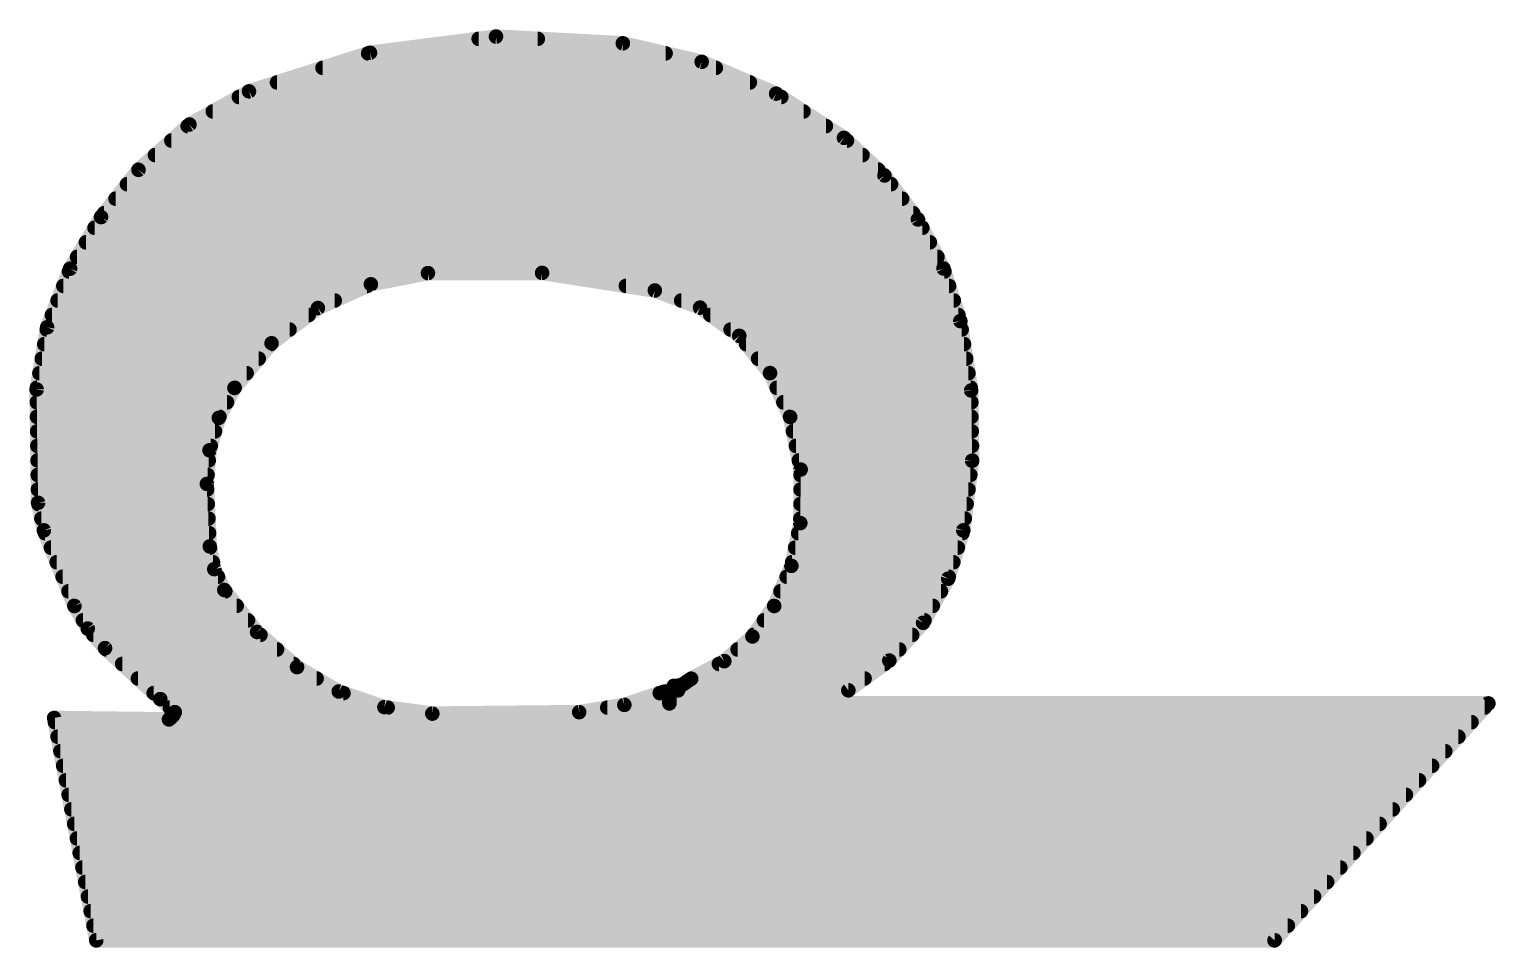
# Model space of a CAD drawing. Extents: x -0.1 to 30.6, y -0.1 to 52.6.
# Drawn here: x 13.263 to 15.823, y 21.983 to 23.588 of the extents above; entities that cross this region are included whole.
import ezdxf

# ---------------------------------------------------------------- set-up
doc = ezdxf.new("R2010")
doc.units = 0
doc.layers.add('21', color=41, linetype='CONTINUOUS')

msp = doc.modelspace()

# ---------------------------------------------------------------- linework, layer by layer
at = {"layer": '21', "const_width": 0.0254}
for points in [[(13.8574, 23.5468), (14.0774, 23.5751)], [(14.0472, 23.5712), (14.1504, 23.5712)], [(14.0774, 23.5751), (14.2989, 23.5633)], [(13.6461, 23.4794), (13.8574, 23.5468)], [(13.8543, 23.5458), (14.3735, 23.5458)], [(14.2989, 23.5633), (14.4366, 23.531)], [(13.7746, 23.5204), (14.4613, 23.5204)], [(14.4366, 23.531), (14.5666, 23.4754)], [(13.695, 23.495), (14.5207, 23.495)], [(13.5421, 23.4214), (13.6461, 23.4794)], [(13.6285, 23.4696), (14.5755, 23.4696)], [(14.5666, 23.4754), (14.685, 23.3982)], [(13.5829, 23.4442), (14.6144, 23.4442)], [(13.4531, 23.3423), (13.5421, 23.4214)], [(13.5391, 23.4188), (14.6534, 23.4188)], [(13.5106, 23.3934), (14.6902, 23.3934)], [(14.685, 23.3982), (14.7557, 23.3324)], [(13.482, 23.368), (14.7174, 23.368)], [(13.3878, 23.2598), (13.4531, 23.3423)], [(13.4534, 23.3426), (14.7447, 23.3426)], [(13.4332, 23.3172), (14.7672, 23.3172)], [(14.7557, 23.3324), (14.8141, 23.2556)], [(13.4131, 23.2918), (14.7866, 23.2918)], [(13.393, 23.2664), (14.8059, 23.2664)], [(13.3337, 23.1696), (13.3878, 23.2598)], [(13.3765, 23.241), (14.8218, 23.241)], [(14.8141, 23.2556), (14.8587, 23.17)], [(13.3613, 23.2156), (14.835, 23.2156)], [(13.346, 23.1902), (14.8482, 23.1902)], [(13.2937, 23.0672), (13.3337, 23.1696)], [(13.3318, 23.1648), (14.8604, 23.1648)], [(13.9586, 23.1619), (13.859, 23.1424)], [(14.1579, 23.1622), (13.9586, 23.1619)], [(14.3548, 23.1315), (14.1579, 23.1622)], [(14.8587, 23.17), (14.8882, 23.0781)], [(13.3219, 23.1394), (13.8524, 23.1394)], [(13.859, 23.1424), (13.7664, 23.1008)], [(14.3042, 23.1394), (14.8686, 23.1394)], [(13.312, 23.114), (13.7958, 23.114)], [(14.4337, 23.1015), (14.3548, 23.1315)], [(14.4009, 23.114), (14.8767, 23.114)], [(13.302, 23.0886), (13.7503, 23.0886)], [(13.7664, 23.1008), (13.6856, 23.0394)], [(14.5022, 23.0524), (14.4337, 23.1015)], [(14.4517, 23.0886), (14.8848, 23.0886)], [(13.2753, 22.9587), (13.2937, 23.0672)], [(13.293, 23.0632), (13.7169, 23.0632)], [(14.4871, 23.0632), (14.8905, 23.0632)], [(14.8882, 23.0781), (14.9071, 22.9568)], [(13.2887, 23.0378), (13.6842, 23.0378)], [(13.6856, 23.0394), (13.6207, 22.9613)], [(14.5559, 22.9872), (14.5022, 23.0524)], [(14.5142, 23.0378), (14.8945, 23.0378)], [(13.2844, 23.0124), (13.6631, 23.0124)], [(14.5351, 23.0124), (14.8984, 23.0124)], [(13.2801, 22.987), (13.642, 22.987)], [(14.591, 22.9105), (14.5559, 22.9872)], [(14.556, 22.987), (14.9024, 22.987)], [(13.2778, 22.7606), (13.2753, 22.9587)], [(13.2758, 22.9616), (13.621, 22.9616)], [(13.6207, 22.9613), (13.5935, 22.909)], [(14.5676, 22.9616), (14.9064, 22.9616)], [(14.9071, 22.9568), (14.9088, 22.8341)], [(13.2756, 22.9362), (13.6077, 22.9362)], [(14.5792, 22.9362), (14.9074, 22.9362)], [(13.2759, 22.9108), (13.5945, 22.9108)], [(13.5935, 22.909), (13.5772, 22.8524)], [(14.5909, 22.9108), (14.9077, 22.9108)], [(14.6094, 22.8187), (14.591, 22.9105)], [(13.2762, 22.8854), (13.5867, 22.8854)], [(14.596, 22.8854), (14.9081, 22.8854)], [(13.2765, 22.86), (13.5794, 22.86)], [(13.5772, 22.8524), (13.5725, 22.7936)], [(14.6011, 22.86), (14.9085, 22.86)], [(13.2769, 22.8346), (13.5758, 22.8346)], [(14.6062, 22.8346), (14.9088, 22.8346)], [(14.9088, 22.8341), (14.8933, 22.7124)], [(13.2772, 22.8092), (13.5738, 22.8092)], [(14.6088, 22.7251), (14.6094, 22.8187)], [(14.6093, 22.8092), (14.9056, 22.8092)], [(13.2775, 22.7838), (13.573, 22.7838)], [(13.5725, 22.7936), (13.5776, 22.6844)], [(14.6092, 22.7838), (14.9024, 22.7838)], [(13.288, 22.7124), (13.2778, 22.7606)], [(13.2783, 22.7584), (13.5741, 22.7584)], [(14.609, 22.7584), (14.8992, 22.7584)], [(13.2836, 22.733), (13.5753, 22.733)], [(14.5931, 22.6504), (14.6088, 22.7251)], [(14.6089, 22.733), (14.8959, 22.733)], [(13.3413, 22.5803), (13.288, 22.7124)], [(13.2899, 22.7076), (13.5765, 22.7076)], [(14.6051, 22.7076), (14.8918, 22.7076)], [(14.8933, 22.7124), (14.8669, 22.628)], [(13.3002, 22.6822), (13.578, 22.6822)], [(13.5776, 22.6844), (13.5855, 22.6447)], [(14.5998, 22.6822), (14.8838, 22.6822)], [(13.3104, 22.6568), (13.5831, 22.6568)], [(14.5631, 22.5803), (14.5931, 22.6504)], [(14.5945, 22.6568), (14.8759, 22.6568)], [(13.3207, 22.6314), (13.5919, 22.6314)], [(13.5855, 22.6447), (13.603, 22.6082)], [(14.585, 22.6314), (14.8679, 22.6314)], [(14.8669, 22.628), (14.8232, 22.551)], [(13.3309, 22.606), (13.6047, 22.606)], [(13.603, 22.6082), (13.6602, 22.535)], [(14.5741, 22.606), (14.8544, 22.606)], [(13.3412, 22.5806), (13.6246, 22.5806)], [(13.3646, 22.541), (13.3413, 22.5803)], [(14.5252, 22.5271), (14.5631, 22.5803)], [(14.5632, 22.5806), (14.84, 22.5806)], [(13.3561, 22.5552), (13.6444, 22.5552)], [(14.5452, 22.5552), (14.8256, 22.5552)], [(14.8232, 22.551), (14.7642, 22.485)], [(13.3947, 22.5066), (13.3646, 22.541)], [(13.3743, 22.5298), (13.6661, 22.5298)], [(13.6602, 22.535), (13.73, 22.4736)], [(14.476, 22.484), (14.5252, 22.5271)], [(14.5271, 22.5298), (14.8042, 22.5298)], [(13.4912, 22.4177), (13.3947, 22.5066)], [(13.3971, 22.5044), (13.695, 22.5044)], [(14.4993, 22.5044), (14.7815, 22.5044)], [(13.4247, 22.479), (13.7239, 22.479)], [(13.73, 22.4736), (13.8028, 22.431)], [(14.4183, 22.4533), (14.476, 22.484)], [(14.4667, 22.479), (14.7559, 22.479)], [(14.7642, 22.485), (14.6926, 22.433)], [(13.4522, 22.4536), (13.7642, 22.4536)], [(14.3929, 22.4406), (14.4026, 22.4426)], [(14.4026, 22.4426), (14.4107, 22.4482)], [(14.4107, 22.4482), (14.4183, 22.4533)], [(14.4189, 22.4536), (14.721, 22.4536)], [(13.4798, 22.4282), (13.811, 22.4282)], [(13.5166, 22.3949), (13.4912, 22.4177)], [(13.8028, 22.431), (13.8826, 22.4036)], [(14.3015, 22.4076), (14.37, 22.4304)], [(14.3634, 22.4282), (14.3783, 22.4282)], [(14.37, 22.4304), (14.3737, 22.4309)], [(14.3737, 22.4309), (14.3772, 22.4295)], [(14.3772, 22.4295), (14.3796, 22.4265)], [(14.3796, 22.4265), (14.3802, 22.4228)], [(14.3802, 22.4228), (14.3802, 22.4101)], [(14.3954, 22.433), (14.3878, 22.4406)], [(14.3878, 22.4406), (14.3929, 22.4406)], [(14.6926, 22.433), (14.3954, 22.433)], [(13.5078, 22.4028), (13.8883, 22.4028)], [(13.5141, 22.3898), (13.5166, 22.3949)], [(13.8826, 22.4036), (13.9662, 22.3923)], [(13.9662, 22.3923), (14.2227, 22.3949)], [(14.2227, 22.3949), (14.3015, 22.4076)], [(14.2717, 22.4028), (15.8036, 22.4028)], [(14.3802, 22.4101), (15.8102, 22.4101)], [(15.8102, 22.4101), (15.4368, 21.9961)], [(13.3058, 22.3847), (13.5064, 22.3822)], [(13.3794, 21.9961), (13.3058, 22.3847)], [(13.3072, 22.3774), (15.7807, 22.3774)], [(13.5064, 22.3822), (13.5141, 22.3898)], [(13.312, 22.352), (15.7578, 22.352)], [(13.3168, 22.3266), (15.7349, 22.3266)], [(13.3216, 22.3012), (15.712, 22.3012)], [(13.3264, 22.2758), (15.6891, 22.2758)], [(13.3312, 22.2504), (15.6662, 22.2504)], [(13.336, 22.225), (15.6433, 22.225)], [(13.3409, 22.1996), (15.6203, 22.1996)], [(13.3457, 22.1742), (15.5974, 22.1742)], [(13.3505, 22.1488), (15.5745, 22.1488)], [(13.3553, 22.1234), (15.5516, 22.1234)], [(13.3601, 22.098), (15.5287, 22.098)], [(13.3649, 22.0726), (15.5058, 22.0726)], [(13.3697, 22.0472), (15.4829, 22.0472)], [(13.3745, 22.0218), (15.46, 22.0218)], [(13.3793, 21.9964), (15.4371, 21.9964)], [(15.4368, 21.9961), (13.3794, 21.9961)]]:
    msp.add_lwpolyline(points, dxfattribs=at)
at = {"layer": '21', "const_width": 0.0127}
for points in [[(14.0472, 23.5776, 1), (14.0472, 23.5648)], [(14.0777, 23.5814, 1), (14.0771, 23.5687)], [(14.0782, 23.5688, 1), (14.0766, 23.5814)], [(14.1504, 23.5648, 1), (14.1504, 23.5776)], [(13.8543, 23.5522, 1), (13.8543, 23.5394)], [(13.8566, 23.5531, 1), (13.8582, 23.5405)], [(13.8593, 23.5408, 1), (13.8555, 23.5529)], [(14.3004, 23.5695, 1), (14.2974, 23.5571)], [(14.2986, 23.557, 1), (14.2992, 23.5696)], [(14.3735, 23.5394, 1), (14.3735, 23.5522)], [(13.7746, 23.5268, 1), (13.7746, 23.5141)], [(14.439, 23.5368, 1), (14.4341, 23.5252)], [(14.4351, 23.5248, 1), (14.438, 23.5372)], [(14.4613, 23.5141, 1), (14.4613, 23.5268)], [(13.695, 23.5014, 1), (13.695, 23.4886)], [(14.5207, 23.4886, 1), (14.5207, 23.5014)], [(13.6285, 23.476, 1), (13.6285, 23.4632)], [(13.6442, 23.4854, 1), (13.648, 23.4734)], [(13.6492, 23.4739, 1), (13.643, 23.4849)], [(14.57, 23.4807, 1), (14.5631, 23.4701)], [(14.5641, 23.4696, 1), (14.569, 23.4812)], [(14.5755, 23.4632, 1), (14.5755, 23.476)], [(13.5829, 23.4506, 1), (13.5829, 23.4379)], [(14.6144, 23.4379, 1), (14.6144, 23.4506)], [(13.5391, 23.4252, 1), (13.5391, 23.4124)], [(13.539, 23.427, 1), (13.5452, 23.4159)], [(13.5463, 23.4167, 1), (13.5379, 23.4262)], [(14.6534, 23.4124, 1), (14.6534, 23.4252)], [(13.5106, 23.3998, 1), (13.5106, 23.387)], [(14.6893, 23.4028, 1), (14.6807, 23.3936)], [(14.6815, 23.3929, 1), (14.6885, 23.4035)], [(14.6902, 23.387, 1), (14.6902, 23.3998)], [(13.482, 23.3744, 1), (13.482, 23.3617)], [(14.7174, 23.3617, 1), (14.7174, 23.3744)], [(13.4489, 23.347, 1), (13.4573, 23.3376)], [(13.4534, 23.349, 1), (13.4534, 23.3362)], [(13.4581, 23.3384, 1), (13.4481, 23.3462)], [(14.7447, 23.3362, 1), (14.7447, 23.349)], [(13.4332, 23.3236, 1), (13.4332, 23.3108)], [(14.7607, 23.3363, 1), (14.7506, 23.3286)], [(14.7513, 23.3278, 1), (14.76, 23.3371)], [(14.7672, 23.3108, 1), (14.7672, 23.3236)], [(13.4131, 23.2982, 1), (13.4131, 23.2855)], [(14.7866, 23.2855, 1), (14.7866, 23.2982)], [(13.393, 23.2728, 1), (13.393, 23.26)], [(14.8059, 23.26, 1), (14.8059, 23.2728)], [(13.3765, 23.2474, 1), (13.3765, 23.2346)], [(13.3828, 23.2638, 1), (13.3928, 23.2559)], [(13.3932, 23.2566, 1), (13.3823, 23.2631)], [(14.8198, 23.2586, 1), (14.8085, 23.2527)], [(14.8091, 23.2518, 1), (14.8192, 23.2595)], [(14.8218, 23.2346, 1), (14.8218, 23.2474)], [(13.3613, 23.222, 1), (13.3613, 23.2093)], [(14.835, 23.2093, 1), (14.835, 23.222)], [(13.346, 23.1966, 1), (13.346, 23.1838)], [(14.8482, 23.1838, 1), (14.8482, 23.1966)], [(13.3318, 23.1712, 1), (13.3318, 23.1584)], [(13.3283, 23.1729, 1), (13.3391, 23.1663)], [(13.3396, 23.1673, 1), (13.3278, 23.1719)], [(13.9586, 23.1682, 1), (13.9586, 23.1556)], [(13.9598, 23.1557, 1), (13.9574, 23.1681)], [(14.1589, 23.1685, 1), (14.1569, 23.156)], [(14.1579, 23.1559, 1), (14.1579, 23.1686)], [(14.8648, 23.172, 1), (14.8527, 23.1681)], [(14.8531, 23.1671, 1), (14.8644, 23.173)], [(14.8604, 23.1584, 1), (14.8604, 23.1712)], [(13.3219, 23.1458, 1), (13.3219, 23.1331)], [(13.8524, 23.1331, 1), (13.8524, 23.1458)], [(13.8578, 23.1486, 1), (13.8602, 23.1361)], [(13.8616, 23.1366, 1), (13.8564, 23.1481)], [(14.3042, 23.1458, 1), (14.3042, 23.1331)], [(14.8686, 23.1331, 1), (14.8686, 23.1458)], [(13.312, 23.1204, 1), (13.312, 23.1076)], [(13.7958, 23.1076, 1), (13.7958, 23.1204)], [(14.3571, 23.1374, 1), (14.3525, 23.1256)], [(14.3538, 23.1252, 1), (14.3558, 23.1378)], [(14.4009, 23.1204, 1), (14.4009, 23.1076)], [(14.8767, 23.1076, 1), (14.8767, 23.1204)], [(13.302, 23.095, 1), (13.302, 23.0822)], [(13.7503, 23.0822, 1), (13.7503, 23.095)], [(13.7638, 23.1066, 1), (13.769, 23.095)], [(13.7702, 23.0957, 1), (13.7625, 23.1059)], [(14.4374, 23.1067, 1), (14.43, 23.0964)], [(14.4314, 23.0956, 1), (14.4359, 23.1075)], [(14.4517, 23.095, 1), (14.4517, 23.0822)], [(14.8848, 23.0822, 1), (14.8848, 23.095)], [(13.293, 23.0696, 1), (13.293, 23.0569)], [(13.2877, 23.0695, 1), (13.2996, 23.0648)], [(13.2999, 23.0661, 1), (13.2874, 23.0682)], [(13.7169, 23.0569, 1), (13.7169, 23.0696)], [(14.4871, 23.0696, 1), (14.4871, 23.0569)], [(14.8945, 23.0791, 1), (14.8819, 23.0771)], [(14.8822, 23.0762, 1), (14.8942, 23.08)], [(14.8905, 23.0569, 1), (14.8905, 23.0696)], [(13.2887, 23.0442, 1), (13.2887, 23.0314)], [(13.6817, 23.0444, 1), (13.6894, 23.0343)], [(13.6904, 23.0353, 1), (13.6807, 23.0434)], [(13.6842, 23.0314, 1), (13.6842, 23.0442)], [(14.5071, 23.0564, 1), (14.4973, 23.0483)], [(14.4985, 23.0472, 1), (14.5059, 23.0575)], [(14.5142, 23.0442, 1), (14.5142, 23.0314)], [(14.8945, 23.0314, 1), (14.8945, 23.0442)], [(13.2844, 23.0188, 1), (13.2844, 23.006)], [(13.6631, 23.006, 1), (13.6631, 23.0188)], [(14.5351, 23.0188, 1), (14.5351, 23.006)], [(14.8984, 23.006, 1), (14.8984, 23.0188)], [(13.2801, 22.9934, 1), (13.2801, 22.9807)], [(13.642, 22.9807, 1), (13.642, 22.9934)], [(14.5617, 22.9899, 1), (14.5501, 22.9846)], [(14.556, 22.9934, 1), (14.556, 22.9807)], [(14.551, 22.9832, 1), (14.5608, 22.9913)], [(14.9024, 22.9807, 1), (14.9024, 22.9934)], [(13.2816, 22.9588, 1), (13.269, 22.9586)], [(13.2758, 22.968, 1), (13.2758, 22.9552)], [(13.6158, 22.9654, 1), (13.6256, 22.9572)], [(13.6263, 22.9584, 1), (13.6151, 22.9642)], [(13.621, 22.9552, 1), (13.621, 22.968)], [(14.5676, 22.968, 1), (14.5676, 22.9552)], [(14.9135, 22.9569, 1), (14.9008, 22.9568)], [(14.9064, 22.9552, 1), (14.9064, 22.968)], [(13.269, 22.9598, 1), (13.2816, 22.9576)], [(13.2756, 22.9426, 1), (13.2756, 22.9298)], [(13.6077, 22.9298, 1), (13.6077, 22.9426)], [(14.5792, 22.9426, 1), (14.5792, 22.9298)], [(14.9008, 22.9559, 1), (14.9134, 22.9578)], [(14.9074, 22.9298, 1), (14.9074, 22.9426)], [(13.2759, 22.9172, 1), (13.2759, 22.9045)], [(13.5879, 22.9119, 1), (13.5992, 22.9061)], [(13.5996, 22.9072, 1), (13.5874, 22.9108)], [(13.5945, 22.9045, 1), (13.5945, 22.9172)], [(14.5909, 22.9172, 1), (14.5909, 22.9045)], [(14.5972, 22.9117, 1), (14.5848, 22.9093)], [(14.5852, 22.9079, 1), (14.5968, 22.9131)], [(14.9077, 22.9045, 1), (14.9077, 22.9172)], [(13.2762, 22.8918, 1), (13.2762, 22.879)], [(13.5867, 22.879, 1), (13.5867, 22.8918)], [(14.596, 22.8918, 1), (14.596, 22.879)], [(14.9081, 22.879, 1), (14.9081, 22.8918)], [(13.2765, 22.8664, 1), (13.2765, 22.8536)], [(13.5836, 22.8518, 1), (13.5709, 22.8529)], [(13.5794, 22.8536, 1), (13.5794, 22.8664)], [(14.6011, 22.8664, 1), (14.6011, 22.8536)], [(14.9085, 22.8536, 1), (14.9085, 22.8664)], [(13.2769, 22.841, 1), (13.2769, 22.8283)], [(13.5711, 22.8541, 1), (13.5833, 22.8506)], [(13.5758, 22.8283, 1), (13.5758, 22.841)], [(14.6062, 22.841, 1), (14.6062, 22.8283)], [(14.9151, 22.8333, 1), (14.9025, 22.8349)], [(14.9025, 22.834, 1), (14.9152, 22.8342)], [(14.9088, 22.8283, 1), (14.9088, 22.841)], [(13.2772, 22.8156, 1), (13.2772, 22.8028)], [(13.5738, 22.8028, 1), (13.5738, 22.8156)], [(14.6157, 22.8187, 1), (14.603, 22.8188)], [(14.6093, 22.8156, 1), (14.6093, 22.8028)], [(14.6032, 22.8175, 1), (14.6156, 22.82)], [(14.9056, 22.8028, 1), (14.9056, 22.8156)], [(13.2775, 22.7902, 1), (13.2775, 22.7774)], [(13.5788, 22.7939, 1), (13.5662, 22.7933)], [(13.5662, 22.7941, 1), (13.5788, 22.7931)], [(13.573, 22.7774, 1), (13.573, 22.7902)], [(14.6092, 22.7902, 1), (14.6092, 22.7774)], [(14.9024, 22.7774, 1), (14.9024, 22.7902)], [(13.284, 22.7619, 1), (13.2716, 22.7593)], [(13.2715, 22.7605, 1), (13.2841, 22.7607)], [(13.2783, 22.7648, 1), (13.2783, 22.7521)], [(13.5741, 22.7521, 1), (13.5741, 22.7648)], [(14.609, 22.7648, 1), (14.609, 22.7521)], [(14.8992, 22.7521, 1), (14.8992, 22.7648)], [(13.2836, 22.7394, 1), (13.2836, 22.7266)], [(13.5753, 22.7266, 1), (13.5753, 22.7394)], [(14.6089, 22.7394, 1), (14.6089, 22.7266)], [(14.615, 22.7238, 1), (14.6026, 22.7264)], [(14.8959, 22.7266, 1), (14.8959, 22.7394)], [(13.2939, 22.7148, 1), (13.2821, 22.71)], [(13.2818, 22.7111, 1), (13.2942, 22.7137)], [(13.2899, 22.714, 1), (13.2899, 22.7012)], [(13.5765, 22.7012, 1), (13.5765, 22.714)], [(14.6051, 22.714, 1), (14.6051, 22.7012)], [(14.6025, 22.7251, 1), (14.6151, 22.7251)], [(14.887, 22.7132, 1), (14.8996, 22.7116)], [(14.8994, 22.7105, 1), (14.8872, 22.7143)], [(14.8918, 22.7012, 1), (14.8918, 22.714)], [(13.3002, 22.6886, 1), (13.3002, 22.6759)], [(13.5838, 22.6856, 1), (13.5714, 22.6832)], [(13.5713, 22.6841, 1), (13.5839, 22.6847)], [(13.578, 22.6759, 1), (13.578, 22.6886)], [(14.5998, 22.6886, 1), (14.5998, 22.6759)], [(14.8838, 22.6759, 1), (14.8838, 22.6886)], [(13.3104, 22.6632, 1), (13.3104, 22.6504)], [(13.5831, 22.6504, 1), (13.5831, 22.6632)], [(14.599, 22.6479, 1), (14.5873, 22.6529)], [(14.5945, 22.6632, 1), (14.5945, 22.6504)], [(14.8759, 22.6504, 1), (14.8759, 22.6632)], [(13.3207, 22.6378, 1), (13.3207, 22.6251)], [(13.5913, 22.6475, 1), (13.5798, 22.642)], [(13.5793, 22.6435, 1), (13.5918, 22.646)], [(13.5919, 22.6251, 1), (13.5919, 22.6378)], [(14.585, 22.6378, 1), (14.585, 22.6251)], [(14.5869, 22.6517, 1), (14.5993, 22.6491)], [(14.8608, 22.6298, 1), (14.8729, 22.6261)], [(14.8724, 22.6248, 1), (14.8613, 22.6311)], [(14.8679, 22.6251, 1), (14.8679, 22.6378)], [(13.3309, 22.6124, 1), (13.3309, 22.5997)], [(13.608, 22.6121, 1), (13.598, 22.6043)], [(13.5973, 22.6055, 1), (13.6087, 22.6109)], [(13.6047, 22.5997, 1), (13.6047, 22.6124)], [(14.5741, 22.6124, 1), (14.5741, 22.5997)], [(14.8544, 22.5997, 1), (14.8544, 22.6124)], [(13.3412, 22.587, 1), (13.3412, 22.5742)], [(13.3468, 22.5835, 1), (13.3358, 22.5771)], [(13.3354, 22.5779, 1), (13.3472, 22.5827)], [(13.6246, 22.5742, 1), (13.6246, 22.587)], [(14.5573, 22.5828, 1), (14.5689, 22.5778)], [(14.5632, 22.587, 1), (14.5632, 22.5742)], [(14.5683, 22.5766, 1), (14.5579, 22.584)], [(14.84, 22.5742, 1), (14.84, 22.587)], [(13.3561, 22.5616, 1), (13.3561, 22.5489)], [(13.6444, 22.5489, 1), (13.6444, 22.5616)], [(14.5452, 22.5616, 1), (14.5452, 22.5489)], [(14.8176, 22.5541, 1), (14.8287, 22.5479)], [(14.8279, 22.5468, 1), (14.8184, 22.5552)], [(14.8256, 22.5489, 1), (14.8256, 22.5616)], [(13.3693, 22.5451, 1), (13.3598, 22.5368)], [(13.3591, 22.5377, 1), (13.37, 22.5442)], [(13.3743, 22.5362, 1), (13.3743, 22.5235)], [(13.6644, 22.5397, 1), (13.656, 22.5302)], [(13.6552, 22.531, 1), (13.6652, 22.5389)], [(13.6661, 22.5235, 1), (13.6661, 22.5362)], [(14.52, 22.5308, 1), (14.5303, 22.5234)], [(14.5271, 22.5362, 1), (14.5271, 22.5235)], [(14.5293, 22.5223, 1), (14.521, 22.5318)], [(14.8042, 22.5235, 1), (14.8042, 22.5362)], [(13.399, 22.5113, 1), (13.3904, 22.5019)], [(13.3899, 22.5024, 1), (13.3995, 22.5108)], [(13.3971, 22.5108, 1), (13.3971, 22.498)], [(13.695, 22.498, 1), (13.695, 22.5108)], [(14.4993, 22.5108, 1), (14.4993, 22.498)], [(14.7815, 22.498, 1), (14.7815, 22.5108)], [(13.4247, 22.4854, 1), (13.4247, 22.4727)], [(13.7332, 22.4791, 1), (13.7268, 22.4681)], [(13.7239, 22.4727, 1), (13.7239, 22.4854)], [(13.7258, 22.4688, 1), (13.7342, 22.4784)], [(14.4667, 22.4854, 1), (14.4667, 22.4727)], [(14.4718, 22.4887, 1), (14.4802, 22.4792)], [(14.479, 22.4784, 1), (14.473, 22.4896)], [(14.7559, 22.4727, 1), (14.7559, 22.4854)], [(14.7595, 22.4893, 1), (14.7689, 22.4808)], [(14.7679, 22.4799, 1), (14.7605, 22.4902)], [(13.4522, 22.46, 1), (13.4522, 22.4473)], [(13.7642, 22.4473, 1), (13.7642, 22.46)], [(14.4038, 22.4364, 1), (14.4013, 22.4488)], [(14.4072, 22.4535, 1), (14.4142, 22.4429)], [(14.4143, 22.443, 1), (14.4071, 22.4534)], [(14.4153, 22.4589, 1), (14.4213, 22.4477)], [(14.4189, 22.46, 1), (14.4189, 22.4473)], [(14.4218, 22.448, 1), (14.4148, 22.4586)], [(14.721, 22.4473, 1), (14.721, 22.46)], [(13.4798, 22.4346, 1), (13.4798, 22.4218)], [(13.4954, 22.4224, 1), (13.487, 22.413)], [(13.8049, 22.437, 1), (13.8008, 22.425)], [(13.7996, 22.4255, 1), (13.806, 22.4365)], [(13.811, 22.4218, 1), (13.811, 22.4346)], [(14.3634, 22.4346, 1), (14.3634, 22.4218)], [(14.3692, 22.4367, 1), (14.3708, 22.4241)], [(14.3761, 22.4368, 1), (14.3714, 22.425)], [(14.372, 22.4244, 1), (14.368, 22.4364)], [(14.3822, 22.4334, 1), (14.3723, 22.4255)], [(14.3746, 22.4246, 1), (14.3729, 22.4372)], [(14.3859, 22.4275, 1), (14.3733, 22.4255)], [(14.3865, 22.4228, 1), (14.3739, 22.4228)], [(14.3739, 22.4218, 1), (14.3865, 22.4238)], [(14.3746, 22.4226, 1), (14.3846, 22.4305)], [(14.3749, 22.4236, 1), (14.3796, 22.4354)], [(14.3783, 22.4218, 1), (14.3783, 22.4346)], [(14.3878, 22.447, 1), (14.3878, 22.4342)], [(14.3923, 22.4451, 1), (14.3833, 22.4361)], [(14.3916, 22.4468, 1), (14.3942, 22.4344)], [(14.3954, 22.4394, 1), (14.3954, 22.4266)], [(14.3909, 22.4285, 1), (14.3999, 22.4375)], [(14.3929, 22.4342, 1), (14.3929, 22.447)], [(14.399, 22.4478, 1), (14.4062, 22.4374)], [(14.6889, 22.4381, 1), (14.6963, 22.4279)], [(14.6926, 22.4266, 1), (14.6926, 22.4394)], [(13.4869, 22.413, 1), (13.4955, 22.4224)], [(13.5078, 22.4092, 1), (13.5078, 22.3965)], [(13.5223, 22.3921, 1), (13.5109, 22.3977)], [(13.5124, 22.3902, 1), (13.5208, 22.3996)], [(13.8834, 22.4099, 1), (13.8817, 22.3973)], [(13.8805, 22.3976, 1), (13.8847, 22.4096)], [(13.8883, 22.3965, 1), (13.8883, 22.4092)], [(13.9661, 22.3986, 1), (13.9663, 22.386)], [(13.9654, 22.386, 1), (13.967, 22.3986)], [(14.2217, 22.4012, 1), (14.2237, 22.3886)], [(14.2228, 22.3886, 1), (14.2226, 22.4012)], [(14.2717, 22.4092, 1), (14.2717, 22.3965)], [(14.2995, 22.4136, 1), (14.3035, 22.4016)], [(14.3025, 22.4013, 1), (14.3005, 22.4139)], [(14.3802, 22.4165, 1), (14.3802, 22.4037)], [(14.3739, 22.4101, 1), (14.3865, 22.4101)], [(15.8036, 22.3965, 1), (15.8036, 22.4092)], [(15.8149, 22.4058, 1), (15.8055, 22.4144)], [(15.8102, 22.4037, 1), (15.8102, 22.4165)], [(13.3059, 22.391, 1), (13.3057, 22.3784)], [(13.312, 22.3859, 1), (13.2996, 22.3835)], [(13.3072, 22.3838, 1), (13.3072, 22.3711)], [(13.5019, 22.3867, 1), (13.5109, 22.3777)], [(13.5063, 22.3759, 1), (13.5065, 22.3885)], [(13.5084, 22.3926, 1), (13.5198, 22.387)], [(13.5186, 22.3853, 1), (13.5096, 22.3943)], [(15.7807, 22.3711, 1), (15.7807, 22.3838)], [(13.312, 22.3584, 1), (13.312, 22.3456)], [(15.7578, 22.3456, 1), (15.7578, 22.3584)], [(13.3168, 22.333, 1), (13.3168, 22.3203)], [(15.7349, 22.3203, 1), (15.7349, 22.333)], [(13.3216, 22.3076, 1), (13.3216, 22.2949)], [(15.712, 22.2949, 1), (15.712, 22.3076)], [(13.3264, 22.2822, 1), (13.3264, 22.2694)], [(15.6891, 22.2694, 1), (15.6891, 22.2822)], [(13.3312, 22.2568, 1), (13.3312, 22.2441)], [(15.6662, 22.2441, 1), (15.6662, 22.2568)], [(13.336, 22.2314, 1), (13.336, 22.2187)], [(15.6433, 22.2187, 1), (15.6433, 22.2314)], [(13.3409, 22.206, 1), (13.3409, 22.1932)], [(15.6203, 22.1932, 1), (15.6203, 22.206)], [(13.3457, 22.1806, 1), (13.3457, 22.1679)], [(15.5974, 22.1679, 1), (15.5974, 22.1806)], [(13.3505, 22.1552, 1), (13.3505, 22.1425)], [(15.5745, 22.1425, 1), (15.5745, 22.1552)], [(13.3553, 22.1298, 1), (13.3553, 22.117)], [(15.5516, 22.117, 1), (15.5516, 22.1298)], [(13.3601, 22.1044, 1), (13.3601, 22.0917)], [(15.5287, 22.0917, 1), (15.5287, 22.1044)], [(13.3649, 22.079, 1), (13.3649, 22.0663)], [(15.5058, 22.0663, 1), (15.5058, 22.079)], [(13.3697, 22.0536, 1), (13.3697, 22.0408)], [(15.4829, 22.0408, 1), (15.4829, 22.0536)], [(13.3745, 22.0282, 1), (13.3745, 22.0155)], [(15.46, 22.0155, 1), (15.46, 22.0282)], [(13.3793, 22.0028, 1), (13.3793, 21.9901)], [(13.3794, 22.0025, 1), (13.3794, 21.9898)], [(13.3732, 21.9949, 1), (13.3856, 21.9973)], [(15.4321, 22.0004, 1), (15.4415, 21.9918)], [(15.4368, 21.9898, 1), (15.4368, 22.0025)], [(15.4371, 21.9901, 1), (15.4371, 22.0028)]]:
    msp.add_lwpolyline(points, format="xyb", dxfattribs=at)

doc.saveas('drawing.dxf')
